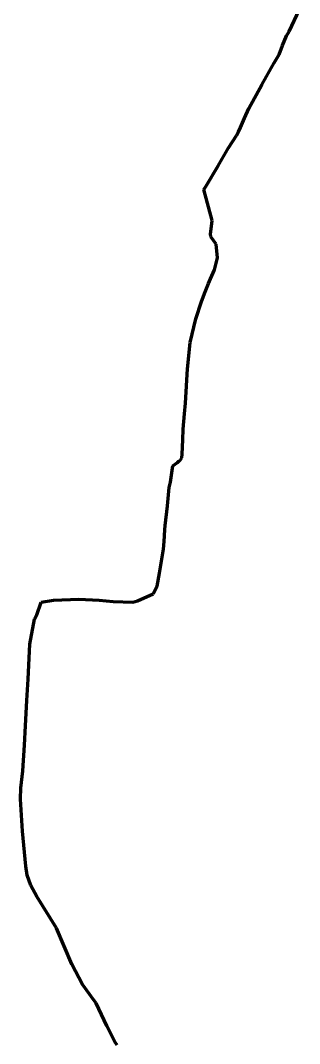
# Model space of a CAD drawing. Header units: inches. Extents: x 0 to 210, y 43 to 254.
# Drawn here: x 123.55 to 130.74, y 174.49 to 200.86 of the extents above; entities that cross this region are included whole.
import ezdxf

# ---------------------------------------------------------------- set-up
doc = ezdxf.new("R2010")
doc.units = ezdxf.units.IN
doc.header["$MEASUREMENT"] = 0
doc.layers.add('Layer 1', color=7, linetype='Continuous')

# ---------------------------------------------------------------- blocks, each defined once
blk = doc.blocks.new('block 1143')
at = {"layer": 'Layer 1', "color": 12, "lineweight": 70, "true_color": 0xcc0000}
blk.add_lwpolyline([(126.041, 174.446), (125.979, 174.53)], dxfattribs=at)
blk = doc.blocks.new('block 1144')
at = {"layer": 'Layer 1', "color": 12, "lineweight": 70, "true_color": 0xcc0000}
blk.add_lwpolyline([(125.979, 174.53), (125.771, 174.942)], dxfattribs=at)
blk = doc.blocks.new('block 1145')
at = {"layer": 'Layer 1', "color": 12, "lineweight": 70, "true_color": 0xcc0000}
blk.add_lwpolyline([(125.771, 174.942), (125.496, 175.532)], dxfattribs=at)
blk = doc.blocks.new('block 1146')
at = {"layer": 'Layer 1', "color": 12, "lineweight": 70, "true_color": 0xcc0000}
blk.add_lwpolyline([(125.496, 175.532), (125.439, 175.609)], dxfattribs=at)
blk = doc.blocks.new('block 1147')
at = {"layer": 'Layer 1', "color": 12, "lineweight": 70, "true_color": 0xcc0000}
blk.add_lwpolyline([(125.439, 175.609), (125.144, 176.01)], dxfattribs=at)
blk = doc.blocks.new('block 1148')
at = {"layer": 'Layer 1', "color": 12, "lineweight": 70, "true_color": 0xcc0000}
blk.add_lwpolyline([(125.144, 176.01), (124.876, 176.536)], dxfattribs=at)
blk = doc.blocks.new('block 1149')
at = {"layer": 'Layer 1', "color": 12, "lineweight": 70, "true_color": 0xcc0000}
blk.add_lwpolyline([(124.876, 176.536), (124.48, 177.46)], dxfattribs=at)
blk = doc.blocks.new('block 1150')
at = {"layer": 'Layer 1', "color": 12, "lineweight": 70, "true_color": 0xcc0000}
blk.add_lwpolyline([(124.48, 177.46), (123.968, 178.275)], dxfattribs=at)
blk = doc.blocks.new('block 1151')
at = {"layer": 'Layer 1', "color": 12, "lineweight": 70, "true_color": 0xcc0000}
blk.add_lwpolyline([(123.968, 178.275), (123.816, 178.565)], dxfattribs=at)
blk = doc.blocks.new('block 1152')
at = {"layer": 'Layer 1', "color": 12, "lineweight": 70, "true_color": 0xcc0000}
blk.add_lwpolyline([(123.816, 178.565), (123.719, 178.825)], dxfattribs=at)
blk = doc.blocks.new('block 1153')
at = {"layer": 'Layer 1', "color": 12, "lineweight": 70, "true_color": 0xcc0000}
blk.add_lwpolyline([(123.719, 178.825), (123.686, 179.057)], dxfattribs=at)
blk = doc.blocks.new('block 1154')
at = {"layer": 'Layer 1', "color": 12, "lineweight": 70, "true_color": 0xcc0000}
blk.add_lwpolyline([(123.686, 179.057), (123.6, 179.964)], dxfattribs=at)
blk = doc.blocks.new('block 1155')
at = {"layer": 'Layer 1', "color": 12, "lineweight": 70, "true_color": 0xcc0000}
blk.add_lwpolyline([(123.6, 179.964), (123.551, 180.787)], dxfattribs=at)
blk = doc.blocks.new('block 1156')
at = {"layer": 'Layer 1', "color": 12, "lineweight": 70, "true_color": 0xcc0000}
blk.add_lwpolyline([(123.551, 180.787), (123.559, 181.083)], dxfattribs=at)
blk = doc.blocks.new('block 1157')
at = {"layer": 'Layer 1', "color": 12, "lineweight": 70, "true_color": 0xcc0000}
blk.add_lwpolyline([(123.559, 181.083), (123.579, 181.225)], dxfattribs=at)
blk = doc.blocks.new('block 1158')
at = {"layer": 'Layer 1', "color": 12, "lineweight": 70, "true_color": 0xcc0000}
blk.add_lwpolyline([(123.579, 181.225), (123.609, 181.522)], dxfattribs=at)
blk = doc.blocks.new('block 1159')
at = {"layer": 'Layer 1', "color": 12, "lineweight": 70, "true_color": 0xcc0000}
blk.add_lwpolyline([(123.609, 181.522), (123.652, 182.179)], dxfattribs=at)
blk = doc.blocks.new('block 1160')
at = {"layer": 'Layer 1', "color": 12, "lineweight": 70, "true_color": 0xcc0000}
blk.add_lwpolyline([(123.652, 182.179), (123.677, 182.674)], dxfattribs=at)
blk = doc.blocks.new('block 1161')
at = {"layer": 'Layer 1', "color": 12, "lineweight": 70, "true_color": 0xcc0000}
blk.add_lwpolyline([(123.677, 182.674), (123.713, 183.332)], dxfattribs=at)
blk = doc.blocks.new('block 1162')
at = {"layer": 'Layer 1', "color": 12, "lineweight": 70, "true_color": 0xcc0000}
blk.add_lwpolyline([(123.713, 183.332), (123.752, 183.881)], dxfattribs=at)
blk = doc.blocks.new('block 1163')
at = {"layer": 'Layer 1', "color": 12, "lineweight": 70, "true_color": 0xcc0000}
blk.add_lwpolyline([(123.752, 183.881), (123.792, 184.785)], dxfattribs=at)
blk = doc.blocks.new('block 1164')
at = {"layer": 'Layer 1', "color": 12, "lineweight": 70, "true_color": 0xcc0000}
blk.add_lwpolyline([(123.792, 184.785), (123.912, 185.428)], dxfattribs=at)
blk = doc.blocks.new('block 1165')
at = {"layer": 'Layer 1', "color": 12, "lineweight": 70, "true_color": 0xcc0000}
blk.add_lwpolyline([(123.912, 185.428), (123.968, 185.54)], dxfattribs=at)
blk = doc.blocks.new('block 1166')
at = {"layer": 'Layer 1', "color": 12, "lineweight": 70, "true_color": 0xcc0000}
blk.add_lwpolyline([(123.968, 185.54), (124.079, 185.866)], dxfattribs=at)
blk = doc.blocks.new('block 1167')
at = {"layer": 'Layer 1', "color": 12, "lineweight": 70, "true_color": 0xcc0000}
blk.add_lwpolyline([(124.079, 185.866), (124.403, 185.92)], dxfattribs=at)
blk = doc.blocks.new('block 1168')
at = {"layer": 'Layer 1', "color": 12, "lineweight": 70, "true_color": 0xcc0000}
blk.add_lwpolyline([(124.403, 185.92), (125.051, 185.941)], dxfattribs=at)
blk = doc.blocks.new('block 1169')
at = {"layer": 'Layer 1', "color": 12, "lineweight": 70, "true_color": 0xcc0000}
blk.add_lwpolyline([(125.051, 185.941), (125.581, 185.917)], dxfattribs=at)
blk = doc.blocks.new('block 1170')
at = {"layer": 'Layer 1', "color": 12, "lineweight": 70, "true_color": 0xcc0000}
blk.add_lwpolyline([(125.581, 185.917), (125.935, 185.88)], dxfattribs=at)
blk = doc.blocks.new('block 1171')
at = {"layer": 'Layer 1', "color": 12, "lineweight": 70, "true_color": 0xcc0000}
blk.add_lwpolyline([(125.935, 185.88), (126.442, 185.863)], dxfattribs=at)
blk = doc.blocks.new('block 1172')
at = {"layer": 'Layer 1', "color": 12, "lineweight": 70, "true_color": 0xcc0000}
blk.add_lwpolyline([(126.442, 185.863), (126.565, 185.904)], dxfattribs=at)
blk = doc.blocks.new('block 1173')
at = {"layer": 'Layer 1', "color": 12, "lineweight": 70, "true_color": 0xcc0000}
blk.add_lwpolyline([(126.565, 185.904), (126.967, 186.082)], dxfattribs=at)
blk = doc.blocks.new('block 1174')
at = {"layer": 'Layer 1', "color": 12, "lineweight": 70, "true_color": 0xcc0000}
blk.add_lwpolyline([(126.967, 186.082), (127.073, 186.278)], dxfattribs=at)
blk = doc.blocks.new('block 1175')
at = {"layer": 'Layer 1', "color": 12, "lineweight": 70, "true_color": 0xcc0000}
blk.add_lwpolyline([(127.073, 186.278), (127.129, 186.615)], dxfattribs=at)
blk = doc.blocks.new('block 1176')
at = {"layer": 'Layer 1', "color": 12, "lineweight": 70, "true_color": 0xcc0000}
blk.add_lwpolyline([(127.129, 186.615), (127.235, 187.235)], dxfattribs=at)
blk = doc.blocks.new('block 1177')
at = {"layer": 'Layer 1', "color": 12, "lineweight": 70, "true_color": 0xcc0000}
blk.add_lwpolyline([(127.235, 187.235), (127.254, 187.434)], dxfattribs=at)
blk = doc.blocks.new('block 1178')
at = {"layer": 'Layer 1', "color": 12, "lineweight": 70, "true_color": 0xcc0000}
blk.add_lwpolyline([(127.254, 187.434), (127.266, 187.734)], dxfattribs=at)
blk = doc.blocks.new('block 1179')
at = {"layer": 'Layer 1', "color": 12, "lineweight": 70, "true_color": 0xcc0000}
blk.add_lwpolyline([(127.266, 187.734), (127.279, 187.842)], dxfattribs=at)
blk = doc.blocks.new('block 1180')
at = {"layer": 'Layer 1', "color": 12, "lineweight": 70, "true_color": 0xcc0000}
blk.add_lwpolyline([(127.279, 187.842), (127.337, 188.351)], dxfattribs=at)
blk = doc.blocks.new('block 1181')
at = {"layer": 'Layer 1', "color": 12, "lineweight": 70, "true_color": 0xcc0000}
blk.add_lwpolyline([(127.337, 188.351), (127.383, 188.826)], dxfattribs=at)
blk = doc.blocks.new('block 1182')
at = {"layer": 'Layer 1', "color": 12, "lineweight": 70, "true_color": 0xcc0000}
blk.add_lwpolyline([(127.383, 188.826), (127.412, 188.961)], dxfattribs=at)
blk = doc.blocks.new('block 1183')
at = {"layer": 'Layer 1', "color": 12, "lineweight": 70, "true_color": 0xcc0000}
blk.add_lwpolyline([(127.412, 188.961), (127.474, 189.382)], dxfattribs=at)
blk = doc.blocks.new('block 1184')
at = {"layer": 'Layer 1', "color": 12, "lineweight": 70, "true_color": 0xcc0000}
blk.add_lwpolyline([(127.474, 189.382), (127.591, 189.463)], dxfattribs=at)
blk = doc.blocks.new('block 1185')
at = {"layer": 'Layer 1', "color": 12, "lineweight": 70, "true_color": 0xcc0000}
blk.add_lwpolyline([(127.591, 189.463), (127.633, 189.497)], dxfattribs=at)
blk = doc.blocks.new('block 1186')
at = {"layer": 'Layer 1', "color": 12, "lineweight": 70, "true_color": 0xcc0000}
blk.add_lwpolyline([(127.633, 189.497), (127.676, 189.527)], dxfattribs=at)
blk = doc.blocks.new('block 1187')
at = {"layer": 'Layer 1', "color": 12, "lineweight": 70, "true_color": 0xcc0000}
blk.add_lwpolyline([(127.676, 189.527), (127.709, 189.584)], dxfattribs=at)
blk = doc.blocks.new('block 1188')
at = {"layer": 'Layer 1', "color": 12, "lineweight": 70, "true_color": 0xcc0000}
blk.add_lwpolyline([(127.709, 189.584), (127.718, 189.682)], dxfattribs=at)
blk = doc.blocks.new('block 1189')
at = {"layer": 'Layer 1', "color": 12, "lineweight": 70, "true_color": 0xcc0000}
blk.add_lwpolyline([(127.718, 189.682), (127.73, 190.05)], dxfattribs=at)
blk = doc.blocks.new('block 1190')
at = {"layer": 'Layer 1', "color": 12, "lineweight": 70, "true_color": 0xcc0000}
blk.add_lwpolyline([(127.73, 190.05), (127.743, 190.33)], dxfattribs=at)
blk = doc.blocks.new('block 1191')
at = {"layer": 'Layer 1', "color": 12, "lineweight": 70, "true_color": 0xcc0000}
blk.add_lwpolyline([(127.743, 190.33), (127.774, 190.721)], dxfattribs=at)
blk = doc.blocks.new('block 1192')
at = {"layer": 'Layer 1', "color": 12, "lineweight": 70, "true_color": 0xcc0000}
blk.add_lwpolyline([(127.774, 190.721), (127.801, 190.993)], dxfattribs=at)
blk = doc.blocks.new('block 1193')
at = {"layer": 'Layer 1', "color": 12, "lineweight": 70, "true_color": 0xcc0000}
blk.add_lwpolyline([(127.801, 190.993), (127.855, 191.88)], dxfattribs=at)
blk = doc.blocks.new('block 1194')
at = {"layer": 'Layer 1', "color": 12, "lineweight": 70, "true_color": 0xcc0000}
blk.add_lwpolyline([(127.855, 191.88), (127.922, 192.561)], dxfattribs=at)
blk = doc.blocks.new('block 1195')
at = {"layer": 'Layer 1', "color": 12, "lineweight": 70, "true_color": 0xcc0000}
blk.add_lwpolyline([(127.922, 192.561), (128.068, 193.174)], dxfattribs=at)
blk = doc.blocks.new('block 1196')
at = {"layer": 'Layer 1', "color": 12, "lineweight": 70, "true_color": 0xcc0000}
blk.add_lwpolyline([(128.068, 193.174), (128.211, 193.616)], dxfattribs=at)
blk = doc.blocks.new('block 1197')
at = {"layer": 'Layer 1', "color": 12, "lineweight": 70, "true_color": 0xcc0000}
blk.add_lwpolyline([(128.211, 193.616), (128.307, 193.865)], dxfattribs=at)
blk = doc.blocks.new('block 1198')
at = {"layer": 'Layer 1', "color": 12, "lineweight": 70, "true_color": 0xcc0000}
blk.add_lwpolyline([(128.307, 193.865), (128.392, 194.085)], dxfattribs=at)
blk = doc.blocks.new('block 1199')
at = {"layer": 'Layer 1', "color": 12, "lineweight": 70, "true_color": 0xcc0000}
blk.add_lwpolyline([(128.392, 194.085), (128.442, 194.199)], dxfattribs=at)
blk = doc.blocks.new('block 1200')
at = {"layer": 'Layer 1', "color": 12, "lineweight": 70, "true_color": 0xcc0000}
blk.add_lwpolyline([(128.442, 194.199), (128.548, 194.435)], dxfattribs=at)
blk = doc.blocks.new('block 1201')
at = {"layer": 'Layer 1', "color": 12, "lineweight": 70, "true_color": 0xcc0000}
blk.add_lwpolyline([(128.548, 194.435), (128.623, 194.745)], dxfattribs=at)
blk = doc.blocks.new('block 1202')
at = {"layer": 'Layer 1', "color": 12, "lineweight": 70, "true_color": 0xcc0000}
blk.add_lwpolyline([(128.623, 194.745), (128.592, 195.096)], dxfattribs=at)
blk = doc.blocks.new('block 1203')
at = {"layer": 'Layer 1', "color": 12, "lineweight": 70, "true_color": 0xcc0000}
blk.add_lwpolyline([(128.592, 195.096), (128.455, 195.285)], dxfattribs=at)
blk = doc.blocks.new('block 1204')
at = {"layer": 'Layer 1', "color": 12, "lineweight": 70, "true_color": 0xcc0000}
blk.add_lwpolyline([(128.455, 195.285), (128.442, 195.349)], dxfattribs=at)
blk = doc.blocks.new('block 1205')
at = {"layer": 'Layer 1', "color": 12, "lineweight": 70, "true_color": 0xcc0000}
blk.add_lwpolyline([(128.442, 195.349), (128.486, 195.703)], dxfattribs=at)
blk = doc.blocks.new('block 1206')
at = {"layer": 'Layer 1', "color": 12, "lineweight": 70, "true_color": 0xcc0000}
blk.add_lwpolyline([(128.486, 195.703), (128.272, 196.508)], dxfattribs=at)
blk = doc.blocks.new('block 1207')
at = {"layer": 'Layer 1', "color": 12, "lineweight": 70, "true_color": 0xcc0000}
blk.add_lwpolyline([(128.272, 196.508), (128.328, 196.579)], dxfattribs=at)
blk = doc.blocks.new('block 1208')
at = {"layer": 'Layer 1', "color": 12, "lineweight": 70, "true_color": 0xcc0000}
blk.add_lwpolyline([(128.328, 196.579), (128.644, 197.112)], dxfattribs=at)
blk = doc.blocks.new('block 1209')
at = {"layer": 'Layer 1', "color": 12, "lineweight": 70, "true_color": 0xcc0000}
blk.add_lwpolyline([(128.644, 197.112), (128.906, 197.577)], dxfattribs=at)
blk = doc.blocks.new('block 1210')
at = {"layer": 'Layer 1', "color": 12, "lineweight": 70, "true_color": 0xcc0000}
blk.add_lwpolyline([(128.906, 197.577), (129.112, 197.894)], dxfattribs=at)
blk = doc.blocks.new('block 1211')
at = {"layer": 'Layer 1', "color": 12, "lineweight": 70, "true_color": 0xcc0000}
blk.add_lwpolyline([(129.112, 197.894), (129.162, 197.991)], dxfattribs=at)
blk = doc.blocks.new('block 1212')
at = {"layer": 'Layer 1', "color": 12, "lineweight": 70, "true_color": 0xcc0000}
blk.add_lwpolyline([(129.162, 197.991), (129.218, 198.099)], dxfattribs=at)
blk = doc.blocks.new('block 1213')
at = {"layer": 'Layer 1', "color": 12, "lineweight": 70, "true_color": 0xcc0000}
blk.add_lwpolyline([(129.218, 198.099), (129.32, 198.339)], dxfattribs=at)
blk = doc.blocks.new('block 1214')
at = {"layer": 'Layer 1', "color": 12, "lineweight": 70, "true_color": 0xcc0000}
blk.add_lwpolyline([(129.32, 198.339), (129.429, 198.588)], dxfattribs=at)
blk = doc.blocks.new('block 1215')
at = {"layer": 'Layer 1', "color": 12, "lineweight": 70, "true_color": 0xcc0000}
blk.add_lwpolyline([(129.429, 198.588), (129.763, 199.198)], dxfattribs=at)
blk = doc.blocks.new('block 1216')
at = {"layer": 'Layer 1', "color": 12, "lineweight": 70, "true_color": 0xcc0000}
blk.add_lwpolyline([(129.763, 199.198), (130.088, 199.771)], dxfattribs=at)
blk = doc.blocks.new('block 1217')
at = {"layer": 'Layer 1', "color": 12, "lineweight": 70, "true_color": 0xcc0000}
blk.add_lwpolyline([(130.088, 199.771), (130.213, 199.98)], dxfattribs=at)
blk = doc.blocks.new('block 1218')
at = {"layer": 'Layer 1', "color": 12, "lineweight": 70, "true_color": 0xcc0000}
blk.add_lwpolyline([(130.213, 199.98), (130.3, 200.213)], dxfattribs=at)
blk = doc.blocks.new('block 1219')
at = {"layer": 'Layer 1', "color": 12, "lineweight": 70, "true_color": 0xcc0000}
blk.add_lwpolyline([(130.3, 200.213), (130.4, 200.462)], dxfattribs=at)
blk = doc.blocks.new('block 1220')
at = {"layer": 'Layer 1', "color": 12, "lineweight": 70, "true_color": 0xcc0000}
blk.add_lwpolyline([(130.4, 200.462), (130.467, 200.577)], dxfattribs=at)
blk = doc.blocks.new('block 1221')
at = {"layer": 'Layer 1', "color": 12, "lineweight": 70, "true_color": 0xcc0000}
blk.add_lwpolyline([(130.467, 200.577), (130.737, 201.147)], dxfattribs=at)
blk = doc.blocks.new('block 2')
at = {"layer": 'Layer 1'}
for name in ['block 1221', 'block 1219', 'block 1220', 'block 1218', 'block 1217', 'block 1216', 'block 1215', 'block 1213', 'block 1214', 'block 1212', 'block 1210', 'block 1211', 'block 1209', 'block 1208', 'block 1207', 'block 1206', 'block 1205', 'block 1204', 'block 1203', 'block 1202', 'block 1201', 'block 1200', 'block 1199', 'block 1197', 'block 1198', 'block 1196', 'block 1195', 'block 1194', 'block 1193', 'block 1192', 'block 1191', 'block 1190', 'block 1189', 'block 1188', 'block 1183', 'block 1184', 'block 1185', 'block 1186', 'block 1187', 'block 1182', 'block 1181', 'block 1180', 'block 1179', 'block 1178', 'block 1177', 'block 1176', 'block 1175', 'block 1174', 'block 1168', 'block 1169', 'block 1173', 'block 1166', 'block 1167', 'block 1170', 'block 1171', 'block 1172', 'block 1164', 'block 1165', 'block 1163', 'block 1162', 'block 1161', 'block 1160', 'block 1159', 'block 1158', 'block 1157', 'block 1156', 'block 1155', 'block 1154', 'block 1153', 'block 1152', 'block 1151', 'block 1150', 'block 1149', 'block 1148', 'block 1147', 'block 1146', 'block 1145', 'block 1144', 'block 1143']:
    blk.add_blockref(name, (0, 0), dxfattribs=at)

msp = doc.modelspace()

# ---------------------------------------------------------------- block references
at = {"layer": 'Layer 1'}
msp.add_blockref('block 2', (0, 0), dxfattribs=at)

doc.saveas('drawing.dxf')
